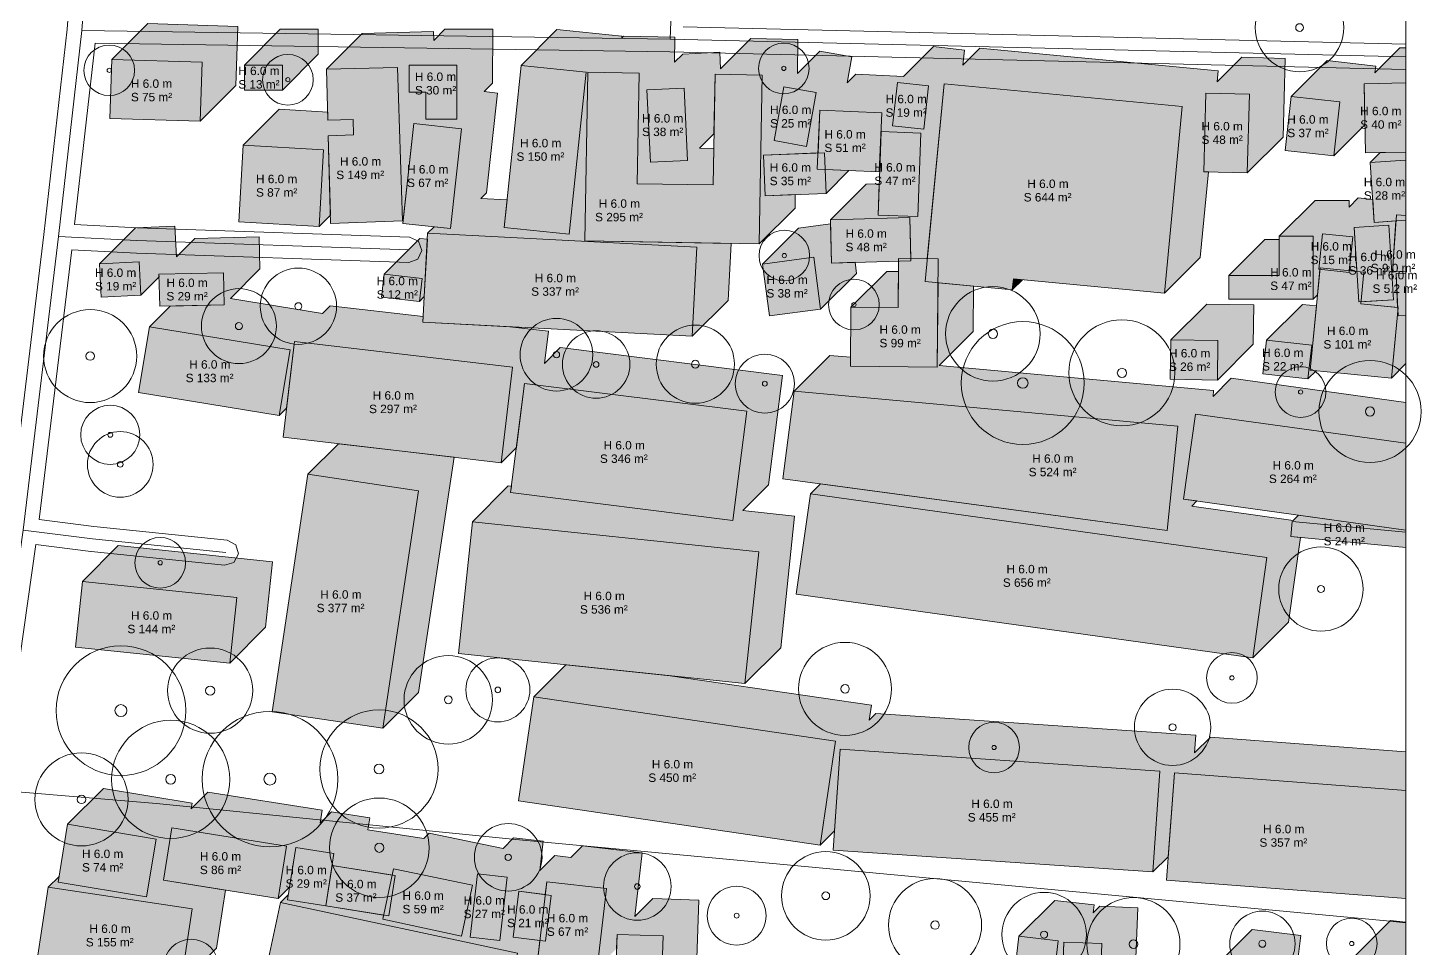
# Model space of a CAD drawing. Header units: metres. Extents: x -4 to 969, y -5 to 964.
# Drawn here: x 803.7 to 968.7, y 537.2 to 646.2 of the extents above; entities that cross this region are included whole.
import ezdxf

# ---------------------------------------------------------------- set-up
doc = ezdxf.new("R2010")
doc.units = ezdxf.units.M
doc.header["$MEASUREMENT"] = 0
for name, color, linetype, lineweight, true_color in [('TPX_BUILDING_AREAS_TEXT', 7, 'CONTINUOUS', 0, 0x000000), ('TPX_BUILDING_HEIGHTS_TEXT', 7, 'CONTINUOUS', 0, 0x000000), ('TPX_BUILDINGS', 7, 'CONTINUOUS', 0, 0x000000), ('TPX_BUILDINGS_HATCH', 7, 'CONTINUOUS', 0, 0xf0f0f0), ('TPX_BUILDINGS_SHADOWS_HATCH', 7, 'CONTINUOUS', 0, 0x000000), ('TPX_BUILDINGS_SHADOWS_OUTLINES', 7, 'CONTINUOUS', 0, 0x000000), ('TPX_FRAME_PROJECT', 7, 'CONTINUOUS', 0, 0x000000), ('TPX_ROADS_AXES', 7, 'CONTINUOUS', 0, 0x323232), ('TPX_ROADS_CONTOURS', 7, 'CONTINUOUS', 0, 0x646464), ('TPX_VEGETATION_TREES_INDIVIDUAL', 7, 'CONTINUOUS', 0, 0x136734), ('TPX_WATERWAYS', 7, 'CONTINUOUS', 0, 0x7aafdf)]:
    doc.layers.add(name, color=color, linetype=linetype, lineweight=lineweight, true_color=true_color)
doc.styles.add('TPX_TEXTE', font='arial.ttf')

# ---------------------------------------------------------------- blocks, each defined once
blk = doc.blocks.new('TREETR007_CR080')
at = {"layer": 'TPX_VEGETATION_TREES_INDIVIDUAL'}
for radius in [8.03, 0.708]:
    blk.add_circle((0, 0, 0.04), radius, dxfattribs=at)
blk = doc.blocks.new('TREETR003_CR040')
at = {"layer": 'TPX_VEGETATION_TREES_INDIVIDUAL'}
for radius in [4, 0.333]:
    blk.add_circle((0, 0, 0.04), radius, dxfattribs=at)
blk = doc.blocks.new('TREETR005_CR061')
at = {"layer": 'TPX_VEGETATION_TREES_INDIVIDUAL'}
for radius in [6.05, 0.542]:
    blk.add_circle((0, 0, 0.04), radius, dxfattribs=at)
blk = doc.blocks.new('TREETR004_CR044')
at = {"layer": 'TPX_VEGETATION_TREES_INDIVIDUAL'}
for radius in [4.44, 0.417]:
    blk.add_circle((0, 0, 0.04), radius, dxfattribs=at)
blk = doc.blocks.new('TREETR003_CR030')
at = {"layer": 'TPX_VEGETATION_TREES_INDIVIDUAL'}
for radius in [3, 0.25]:
    blk.add_circle((0, 0, 0.04), radius, dxfattribs=at)
blk = doc.blocks.new('TREETR003_CR038')
at = {"layer": 'TPX_VEGETATION_TREES_INDIVIDUAL'}
for radius in [3.79, 0.333]:
    blk.add_circle((0, 0, 0.04), radius, dxfattribs=at)
blk = doc.blocks.new('TREETR003_CR039')
at = {"layer": 'TPX_VEGETATION_TREES_INDIVIDUAL'}
for radius in [3.89, 0.333]:
    blk.add_circle((0, 0, 0.04), radius, dxfattribs=at)
blk = doc.blocks.new('TREETR005_CR052')
at = {"layer": 'TPX_VEGETATION_TREES_INDIVIDUAL'}
for radius in [5.24, 0.458]:
    blk.add_circle((0, 0, 0.04), radius, dxfattribs=at)
blk = doc.blocks.new('TREETR004_CR043')
at = {"layer": 'TPX_VEGETATION_TREES_INDIVIDUAL'}
for radius in [4.3, 0.375]:
    blk.add_circle((0, 0, 0.04), radius, dxfattribs=at)
blk = doc.blocks.new('TREETR006_CR073')
at = {"layer": 'TPX_VEGETATION_TREES_INDIVIDUAL'}
for radius in [7.28, 0.625]:
    blk.add_circle((0, 0, 0.04), radius, dxfattribs=at)
blk = doc.blocks.new('TREETR007_CR077')
at = {"layer": 'TPX_VEGETATION_TREES_INDIVIDUAL'}
for radius in [7.68, 0.708]:
    blk.add_circle((0, 0, 0.04), radius, dxfattribs=at)
blk = doc.blocks.new('TREETR005_CR046')
at = {"layer": 'TPX_VEGETATION_TREES_INDIVIDUAL'}
for radius in [4.63, 0.458]:
    blk.add_circle((0, 0, 0.04), radius, dxfattribs=at)
blk = doc.blocks.new('TREETR005_CR051')
at = {"layer": 'TPX_VEGETATION_TREES_INDIVIDUAL'}
for radius in [5.05, 0.542]:
    blk.add_circle((0, 0, 0.04), radius, dxfattribs=at)
blk = doc.blocks.new('TREETR003_CR032')
at = {"layer": 'TPX_VEGETATION_TREES_INDIVIDUAL'}
for radius in [3.23, 0.292]:
    blk.add_circle((0, 0, 0.04), radius, dxfattribs=at)
blk = doc.blocks.new('TREETR004_CR039')
at = {"layer": 'TPX_VEGETATION_TREES_INDIVIDUAL'}
for radius in [3.87, 0.417]:
    blk.add_circle((0, 0, 0.04), radius, dxfattribs=at)
blk = doc.blocks.new('TREETR003_CR035')
at = {"layer": 'TPX_VEGETATION_TREES_INDIVIDUAL'}
for radius in [3.5, 0.292]:
    blk.add_circle((0, 0, 0.04), radius, dxfattribs=at)
blk = doc.blocks.new('TREETR005_CR063')
at = {"layer": 'TPX_VEGETATION_TREES_INDIVIDUAL'}
for radius in [6.28, 0.542]:
    blk.add_circle((0, 0, 0.04), radius, dxfattribs=at)
blk = doc.blocks.new('TREETR004_CR040')
at = {"layer": 'TPX_VEGETATION_TREES_INDIVIDUAL'}
for radius in [4, 0.375]:
    blk.add_circle((0, 0, 0.04), radius, dxfattribs=at)
blk = doc.blocks.new('TREETR006_CR070')
at = {"layer": 'TPX_VEGETATION_TREES_INDIVIDUAL'}
for radius in [7, 0.583]:
    blk.add_circle((0, 0, 0.04), radius, dxfattribs=at)
blk = doc.blocks.new('TREETR005_CR059')
at = {"layer": 'TPX_VEGETATION_TREES_INDIVIDUAL'}
for radius in [5.89, 0.542]:
    blk.add_circle((0, 0, 0.04), radius, dxfattribs=at)
blk = doc.blocks.new('TREETR005_CR056')
at = {"layer": 'TPX_VEGETATION_TREES_INDIVIDUAL'}
for radius in [5.6, 0.542]:
    blk.add_circle((0, 0, 0.04), radius, dxfattribs=at)
blk = doc.blocks.new('TREETR005_CR055')
at = {"layer": 'TPX_VEGETATION_TREES_INDIVIDUAL'}
for radius in [5.51, 0.5]:
    blk.add_circle((0, 0, 0.04), radius, dxfattribs=at)
blk = doc.blocks.new('TREETR004_CR050')
at = {"layer": 'TPX_VEGETATION_TREES_INDIVIDUAL'}
for radius in [5, 0.417]:
    blk.add_circle((0, 0, 0.04), radius, dxfattribs=at)
blk = doc.blocks.new('TREETR004_CR045')
at = {"layer": 'TPX_VEGETATION_TREES_INDIVIDUAL'}
for radius in [4.52, 0.417]:
    blk.add_circle((0, 0, 0.04), radius, dxfattribs=at)

msp = doc.modelspace()

# ---------------------------------------------------------------- hatches: boundary and pattern name
at = {"layer": 'TPX_BUILDINGS_HATCH'}
for points in [[(813.64, 642.49), (813.41, 635.5), (824.1, 635.16), (824.33, 642.15), (813.64, 642.49)], [(829.35, 641.82), (829.35, 638.87), (833.85, 638.87), (833.84, 641.82), (829.35, 641.82)], [(847.48, 641.55), (839.06, 641.33), (839.23, 635.28), (842.21, 635.36), (842.26, 633.54), (839.28, 633.45), (839.55, 623.07), (848.06, 623.38), (847.48, 641.55)], [(848.84, 641.82), (848.84, 638.6), (850.84, 638.61), (850.84, 635.43), (854.5, 635.43), (854.5, 641.82), (848.84, 641.82)], [(862.11, 641.79), (860.12, 622.57), (867.82, 621.77), (869.81, 640.99), (862.11, 641.79)], [(870.01, 640.98), (869.67, 620.99), (890.32, 620.64), (890.65, 640.63), (885.08, 640.73), (884.87, 627.62), (875.87, 627.77), (876.1, 640.88), (870.01, 640.98)], [(881.41, 639.1), (877, 638.89), (877.42, 630.32), (881.82, 630.53), (881.41, 639.1)], [(893.24, 639.25), (892.09, 632.87), (895.9, 632.19), (897.06, 638.56), (893.24, 639.25)], [(906.7, 639.77), (906.12, 634.64), (909.8, 634.22), (910.38, 639.36), (906.7, 639.77)], [(912.21, 639.6), (909.95, 616.18), (920.29, 615.19), (920.42, 616.49), (938.3, 614.78), (940.42, 636.91), (912.21, 639.6)], [(966.9, 639.7), (961.95, 639.61), (962.1, 631.41), (966.9, 631.5), (966.9, 639.7)], [(943.22, 638.51), (942.97, 629.18), (948.12, 629.04), (948.38, 638.37), (943.22, 638.51)], [(953.32, 638.11), (952.59, 631.7), (958.36, 631.05), (959.08, 637.46), (953.32, 638.11)], [(897.51, 636.48), (897.19, 629.49), (904.52, 629.16), (904.84, 636.15), (897.51, 636.48)], [(849.42, 634.89), (848.12, 623.07), (853.76, 622.45), (855.06, 634.26), (849.42, 634.89)], [(904.77, 633.95), (904.4, 624.04), (909.09, 623.87), (909.45, 633.77), (904.77, 633.95)], [(829.21, 632.35), (828.69, 623.25), (838.19, 622.7), (838.71, 631.8), (829.21, 632.35)], [(898.04, 631.44), (890.83, 631.16), (891.03, 626.32), (898.24, 626.62), (898.04, 631.44)], [(966.9, 630.56), (962.68, 630.28), (963.15, 623.18), (966.9, 623.43), (966.9, 630.56)], [(908.14, 623.75), (898.75, 623.48), (898.89, 618.37), (908.28, 618.63), (908.14, 623.75)], [(965.78, 624.07), (965.33, 617.42), (966.9, 617.32), (966.9, 623.99), (965.78, 624.07)], [(964.87, 622.84), (960.78, 622.57), (961.34, 613.75), (965.44, 614.01), (964.87, 622.84)], [(851.04, 621.89), (850.48, 611.35), (882.38, 609.7), (882.94, 620.24), (851.04, 621.89)], [(951.89, 616.9), (945.95, 616.89), (945.95, 614.08), (955.94, 614.09), (955.94, 621.54), (951.9, 621.54), (951.89, 616.9)], [(957.01, 621.83), (956.58, 617.63), (960.17, 617.25), (960.61, 621.46), (957.01, 621.83)], [(896.77, 619.05), (890.71, 618.25), (891.52, 612.11), (897.59, 612.9), (896.77, 619.05)], [(901.18, 613.13), (901.11, 606.13), (911.39, 606.02), (911.52, 618.86), (906.82, 618.92), (906.76, 613.08), (901.18, 613.13)], [(816.88, 618.51), (812.19, 618.28), (812.38, 614.32), (817.06, 614.55), (816.88, 618.51)], [(826.86, 617.22), (819.22, 617.03), (819.31, 613.24), (826.94, 613.43), (826.86, 617.22)], [(956.75, 617.8), (955.58, 605.66), (965.18, 604.74), (965.99, 613.1), (961.56, 613.53), (961.92, 617.3), (956.75, 617.8)], [(966.9, 617.17), (965.75, 617.13), (965.97, 612.13), (966.9, 612.17), (966.9, 617.17)], [(845.89, 617.05), (845.59, 614.33), (850.08, 613.82), (850.39, 616.54), (845.89, 617.05)], [(818.11, 610.81), (816.81, 603.03), (833.46, 600.29), (834.76, 608.07), (818.11, 610.81)], [(835.28, 609.07), (833.93, 597.73), (859.75, 594.7), (861.1, 606.04), (835.28, 609.07)], [(939.07, 609.25), (939, 604.59), (944.58, 604.5), (944.65, 609.17), (939.07, 609.25)], [(950.4, 609.23), (949.96, 605.23), (955.3, 604.63), (955.75, 608.64), (950.4, 609.23)], [(862.52, 604.09), (860.87, 591.16), (887.19, 587.85), (888.84, 600.8), (862.52, 604.09)], [(894.44, 603.18), (893.11, 592.8), (938.65, 586.66), (939.89, 599.04), (894.44, 603.18)], [(941.97, 600.47), (940.56, 590.39), (966.9, 586.73), (966.9, 597.01), (941.97, 600.47)], [(836.87, 593.33), (832.63, 565.19), (845.73, 563.24), (849.98, 591.39), (836.87, 593.33)], [(896.39, 591.02), (894.7, 579.12), (948.76, 571.57), (950.44, 583.48), (896.39, 591.02)], [(856.34, 587.71), (854.7, 572.09), (888.62, 568.53), (890.27, 584.15), (856.34, 587.71)], [(953.45, 587.75), (953.28, 585.96), (966.9, 584.67), (966.9, 586.47), (953.45, 587.75)], [(810.15, 580.65), (809.33, 572.86), (827.62, 570.95), (828.44, 578.74), (810.15, 580.65)], [(863.63, 566.97), (861.79, 554.65), (897.53, 549.4), (899.36, 561.71), (863.63, 566.97)], [(899.89, 560.75), (899.06, 548.8), (936.95, 546.22), (937.77, 558.17), (899.89, 560.75)], [(939.51, 557.96), (938.54, 545.23), (966.9, 543.08), (966.9, 555.88), (939.51, 557.96)], [(808.41, 551.86), (807.27, 545.01), (817.76, 543.26), (818.9, 550.11), (808.41, 551.86)], [(820.76, 551.43), (819.77, 545.23), (833.34, 543.08), (834.32, 549.28), (820.76, 551.43)], [(835.43, 549.1), (834.45, 542.91), (838.97, 542.18), (839.95, 548.39), (835.43, 549.1)], [(839.74, 546.97), (838.97, 542.18), (846.44, 541), (847.2, 545.79), (839.74, 546.97)], [(847, 546.57), (845.72, 540.62), (855.07, 538.61), (856.37, 544.64), (847, 546.57)], [(856.96, 546), (856.1, 538.48), (859.6, 538.08), (860.48, 545.6), (856.96, 546)], [(865.16, 545.06), (864.07, 535.64), (871.13, 534.83), (872.22, 544.24), (865.16, 545.06)], [(806.12, 544.43), (804.77, 535.56), (821.81, 532.95), (823.16, 541.83), (806.12, 544.43)], [(861.86, 543.92), (861.19, 538.5), (865, 538.02), (865.68, 543.44), (861.86, 543.92)], [(833.62, 542.59), (828.06, 516.61), (832.47, 515.67), (829.93, 503.76), (853.81, 498.65), (861.7, 536.58), (833.62, 542.59)], [(873.49, 538.82), (873.17, 529.66), (878.61, 529.47), (878.93, 538.63), (873.49, 538.82)], [(921.08, 538.6), (920.2, 531.08), (924.85, 530.54), (925.72, 538.06), (921.08, 538.6)], [(926.39, 537.91), (926.1, 530), (930.61, 529.82), (930.9, 537.73), (926.39, 537.91)]]:
    msp.add_hatch(color=256, dxfattribs=at).paths.add_polyline_path(points)
at = {"layer": 'TPX_BUILDINGS_SHADOWS_HATCH'}
for points in [[(817.89, 646.74), (813.64, 642.49), (824.33, 642.15), (824.1, 635.16), (828.34, 639.4), (828.58, 646.39), (817.89, 646.74)], [(833.59, 646.06), (829.35, 641.82), (833.84, 641.82), (833.85, 638.87), (838.09, 643.11), (838.08, 646.06), (833.59, 646.06)], [(957.56, 642.35), (953.32, 638.11), (959.08, 637.46), (958.36, 631.05), (962.04, 634.73), (961.95, 639.61), (966.9, 639.7), (966.9, 643.86), (966.19, 643.85), (963.23, 640.89), (963.33, 641.71), (957.56, 642.35)], [(833.45, 636.6), (829.21, 632.35), (838.71, 631.8), (838.19, 622.7), (839.53, 624.04), (839.28, 633.45), (842.26, 633.54), (842.21, 635.36), (839.23, 635.28), (839.21, 636.26), (833.45, 636.6)], [(963.86, 631.45), (962.68, 630.28), (966.9, 630.56), (966.9, 631.5), (963.86, 631.45)], [(900.94, 629.32), (898.12, 629.45), (898.24, 626.62), (900.94, 629.32)], [(956.14, 625.79), (951.9, 621.54), (955.94, 621.54), (955.94, 614.09), (956.44, 614.59), (956.73, 617.61), (956.58, 617.63), (957.01, 621.83), (960.61, 621.46), (960.19, 617.47), (961.11, 617.38), (960.78, 622.57), (964.87, 622.84), (965.44, 614.01), (961.58, 613.77), (961.56, 613.53), (965.92, 613.11), (965.75, 617.13), (966.9, 617.17), (966.9, 617.32), (965.33, 617.42), (965.73, 623.35), (963.15, 623.18), (962.97, 625.9), (961.26, 626.08), (960.18, 625), (960.18, 625.79), (956.14, 625.79)], [(816.43, 622.53), (812.19, 618.28), (816.88, 618.51), (817.06, 614.55), (819.23, 616.72), (819.22, 617.03), (826.86, 617.22), (826.94, 613.43), (820.57, 613.27), (818.11, 610.81), (834.76, 608.07), (833.46, 600.29), (834.34, 601.16), (835.28, 609.07), (861.1, 606.04), (859.75, 594.7), (861.55, 596.49), (862.52, 604.09), (888.84, 600.8), (887.19, 587.85), (860.87, 591.16), (860.96, 591.91), (860.58, 591.95), (856.34, 587.71), (890.27, 584.15), (888.62, 568.53), (892.87, 572.77), (894.51, 588.39), (888.37, 589.03), (891.43, 592.1), (893.08, 605.04), (866.76, 608.34), (864.89, 606.47), (865.34, 610.28), (860.77, 610.82), (850.48, 611.35), (850.52, 612.02), (839.52, 613.31), (838.59, 612.38), (827.69, 614.18), (831.19, 617.67), (831.1, 621.46), (823.47, 621.27), (821.29, 619.1), (821.12, 622.75), (816.43, 622.53)], [(894.95, 622.49), (890.71, 618.25), (896.77, 619.05), (897.59, 612.9), (901.83, 617.14), (901.66, 618.45), (898.89, 618.37), (898.76, 623), (894.95, 622.49)], [(850.13, 621.29), (845.89, 617.05), (850.39, 616.54), (850.08, 613.82), (850.64, 614.39), (851.01, 621.2), (850.13, 621.29)], [(950.19, 621.14), (945.95, 616.89), (951.89, 616.9), (951.9, 621.14), (950.19, 621.14)], [(905.42, 617.37), (901.18, 613.13), (906.76, 613.08), (906.81, 617.36), (905.42, 617.37)], [(898.68, 607.42), (894.44, 603.18), (939.89, 599.04), (938.65, 586.66), (897.57, 592.2), (896.39, 591.02), (950.44, 583.48), (948.76, 571.57), (953, 575.82), (954.42, 585.85), (953.28, 585.96), (953.45, 587.75), (966.9, 586.47), (966.9, 586.73), (954.19, 588.5), (953.57, 587.87), (941.54, 589.55), (942.16, 590.17), (940.56, 590.39), (941.97, 600.47), (966.9, 597.01), (966.9, 601.84), (946.22, 604.71), (944.06, 602.55), (944.13, 603.28), (911.61, 606.24), (915.64, 610.27), (915.69, 615.63), (911.49, 616.04), (911.39, 606.02), (901.11, 606.13), (901.12, 607.2), (898.68, 607.42)], [(920.42, 616.49), (920.29, 615.19), (921.49, 616.39), (920.42, 616.49)], [(943.31, 613.5), (939.07, 609.25), (944.65, 609.17), (944.58, 604.5), (948.82, 608.75), (948.9, 613.41), (943.31, 613.5)], [(954.65, 613.47), (950.4, 609.23), (955.75, 608.64), (955.3, 604.63), (956.26, 605.6), (955.58, 605.66), (956.32, 613.29), (954.65, 613.47)], [(965.62, 609.35), (965.18, 604.74), (966.9, 606.47), (966.9, 612.17), (965.97, 612.13), (965.94, 612.67), (965.62, 609.35)], [(840.5, 596.96), (836.87, 593.33), (849.98, 591.39), (845.73, 563.24), (849.98, 567.49), (854.18, 595.35), (840.5, 596.96)], [(814.39, 584.89), (810.15, 580.65), (828.44, 578.74), (827.62, 570.95), (831.86, 575.2), (832.69, 582.98), (814.39, 584.89)], [(867.42, 570.76), (863.63, 566.97), (899.36, 561.71), (897.53, 549.4), (899.22, 551.1), (899.89, 560.75), (937.77, 558.17), (936.95, 546.22), (938.75, 548.02), (939.51, 557.96), (966.9, 555.88), (966.9, 560.44), (943.75, 562.2), (941.87, 560.31), (942.01, 562.42), (904.14, 565), (903.35, 564.21), (903.61, 565.96), (879.78, 569.46), (867.42, 570.76)], [(925.32, 542.84), (921.08, 538.6), (925.72, 538.06), (924.85, 530.54), (926.17, 531.86), (926.39, 537.91), (930.9, 537.73), (930.61, 529.82), (934.85, 534.07), (935.15, 541.97), (930.64, 542.15), (929.86, 541.37), (929.97, 542.3), (925.32, 542.84)], [(965.09, 540.48), (960.85, 536.23), (966.9, 535.55), (966.9, 540.27), (965.09, 540.48)], [(948.71, 539.41), (944.47, 535.17), (950.22, 534.45), (949.35, 527.5), (953.6, 531.74), (954.46, 538.69), (948.71, 539.41)]]:
    msp.add_hatch(color=256, dxfattribs=at).paths.add_polyline_path(points)
h = msp.add_hatch(color=256, dxfattribs=at)
h.paths.add_polyline_path([(843.31, 645.57), (839.06, 641.33), (847.48, 641.55), (848.06, 623.38), (848.16, 623.48), (849.42, 634.89), (855.06, 634.26), (853.76, 622.45), (851.82, 622.66), (851.04, 621.89), (882.94, 620.24), (882.38, 609.7), (886.62, 613.94), (886.98, 620.7), (869.67, 620.99), (870.01, 640.98), (876.1, 640.88), (875.87, 627.77), (884.87, 627.62), (884.94, 631.94), (883.25, 631.96), (884.96, 633.67), (885.08, 640.73), (890.65, 640.63), (890.32, 620.64), (894.56, 624.88), (894.59, 626.47), (891.03, 626.32), (890.83, 631.16), (897.28, 631.41), (897.51, 636.48), (904.84, 636.15), (904.52, 629.16), (904.59, 629.24), (904.77, 633.95), (909.45, 633.77), (909.09, 623.87), (904.4, 624.04), (904.54, 627.77), (902.99, 627.72), (898.75, 623.48), (908.14, 623.75), (908.27, 618.9), (910.21, 618.88), (912.21, 639.6), (940.42, 636.91), (938.3, 614.78), (942.54, 619.02), (943.51, 629.17), (942.97, 629.18), (943.22, 638.51), (948.38, 638.37), (948.12, 629.04), (952.37, 633.28), (952.62, 642.62), (947.47, 642.76), (944.54, 639.83), (944.67, 641.16), (916.45, 643.84), (914.42, 641.81), (914.62, 643.6), (910.94, 644.01), (907.4, 640.47), (901.75, 640.73), (900.74, 639.71), (901.3, 642.8), (897.49, 643.49), (894.83, 640.83), (894.9, 644.87), (889.32, 644.97), (885.74, 641.39), (885.65, 643.34), (881.25, 643.13), (880.29, 642.18), (880.34, 645.12), (874.25, 645.23), (874.03, 645), (874.06, 645.24), (866.36, 646.03), (862.11, 641.79), (869.81, 640.99), (867.82, 621.77), (860.12, 622.57), (860.46, 625.86), (857.33, 626.02), (858, 626.69), (859.3, 638.5), (857.74, 638.68), (858.74, 639.67), (858.75, 646.07), (853.08, 646.06), (851.76, 644.74), (851.73, 645.79), (843.31, 645.57)])
h.paths.add_polyline_path([(848.84, 638.6), (848.84, 641.82), (854.5, 641.82), (854.5, 635.43), (850.84, 635.43), (850.84, 638.61), (848.84, 638.6)], flags=16)
h.paths.add_polyline_path([(877, 638.89), (881.41, 639.1), (881.82, 630.53), (877.42, 630.32), (877, 638.89)], flags=16)
h.paths.add_polyline_path([(892.09, 632.87), (893.24, 639.25), (897.06, 638.56), (895.9, 632.19), (892.09, 632.87)], flags=16)
h.paths.add_polyline_path([(906.12, 634.64), (906.7, 639.77), (910.38, 639.36), (909.8, 634.22), (906.12, 634.64)], flags=16)
h = msp.add_hatch(color=256, dxfattribs=at)
h.paths.add_polyline_path([(807.39, 545.69), (806.12, 544.43), (823.16, 541.83), (821.81, 532.95), (826.05, 537.2), (827.1, 544.07), (819.77, 545.23), (820.76, 551.43), (834.32, 549.28), (833.34, 543.08), (834.69, 544.43), (835.43, 549.1), (839.95, 548.39), (838.97, 542.19), (839.74, 546.97), (846.84, 545.84), (847, 546.57), (856.37, 544.64), (855.07, 538.61), (845.72, 540.62), (845.82, 541.09), (838.97, 542.18), (834.45, 542.91), (834.54, 543.51), (833.62, 542.59), (861.7, 536.58), (857.79, 517.81), (884.48, 512.25), (880.91, 495.13), (878.71, 495.58), (875.76, 481.37), (874.25, 481.68), (873.81, 481.25), (883.12, 478.32), (880.82, 471.01), (885.06, 475.25), (887.36, 482.57), (886, 482.99), (888.97, 485.97), (891.15, 496.1), (893.7, 498.65), (894.31, 503.93), (887.39, 504.73), (885.98, 503.32), (888.72, 516.5), (878.85, 518.55), (879.96, 519.67), (880.78, 526.66), (874.03, 527.44), (874.28, 529.62), (873.17, 529.66), (873.26, 532.19), (865.45, 533.1), (864.04, 531.69), (864.84, 535.55), (864.07, 535.64), (864.35, 538.1), (861.19, 538.5), (861.86, 543.92), (864.98, 543.53), (865.16, 545.06), (872.22, 544.24), (871.13, 534.83), (873.43, 537.13), (873.49, 538.82), (878.93, 538.63), (878.61, 529.47), (882.85, 533.71), (883.17, 542.88), (877.73, 543.06), (875.59, 540.92), (876.47, 548.49), (869.4, 549.31), (868.01, 547.92), (866.11, 548.16), (864.32, 546.37), (864.72, 549.85), (861.21, 550.25), (859.98, 549.01), (851.24, 550.81), (850.59, 550.16), (843.98, 551.21), (843.97, 551.2), (844.19, 552.63), (839.67, 553.35), (838.32, 552), (838.56, 553.52), (825, 555.67), (823.03, 553.71), (823.14, 554.35), (812.66, 556.1), (808.41, 551.86), (818.9, 550.11), (817.76, 543.26), (807.27, 545.01), (807.39, 545.69)])
h.paths.add_polyline_path([(856.1, 538.48), (856.96, 546), (860.48, 545.6), (859.6, 538.08), (856.1, 538.48)], flags=16)
h.paths.add_polyline_path([(860.47, 522.47), (861.21, 528.85), (870.32, 527.79), (869.79, 523.19), (876.53, 522.42), (875.72, 515.43), (868.98, 516.2), (869.48, 520.5), (862.04, 522.05), (862.09, 522.28), (860.47, 522.47)], flags=16)
h.paths.add_polyline_path([(876.85, 483.4), (879.34, 495.02), (887.23, 493.34), (884.73, 481.72), (876.85, 483.4)], flags=16)
h.paths.add_polyline_path([(882.54, 495.21), (883.14, 500.48), (890.07, 499.69), (889.46, 494.41), (882.54, 495.21)], flags=16)

# ---------------------------------------------------------------- linework, layer by layer
at = {"layer": 'TPX_BUILDINGS', "elevation": 0.04}
for points in [[(813.64, 642.49), (813.41, 635.5), (824.1, 635.16), (824.33, 642.15)], [(829.35, 641.82), (829.35, 638.87), (833.85, 638.87), (833.84, 641.82)], [(847.48, 641.55), (839.06, 641.33), (839.23, 635.28), (842.21, 635.36), (842.26, 633.54), (839.28, 633.45), (839.55, 623.07), (848.06, 623.38)], [(848.84, 641.82), (848.84, 638.6), (850.84, 638.61), (850.84, 635.43), (854.5, 635.43), (854.5, 641.82)], [(862.11, 641.79), (860.12, 622.57), (867.82, 621.77), (869.81, 640.99)], [(870.01, 640.98), (869.67, 620.99), (890.32, 620.64), (890.65, 640.63), (885.08, 640.73), (884.87, 627.62), (875.87, 627.77), (876.1, 640.88)], [(881.41, 639.1), (877, 638.89), (877.42, 630.32), (881.82, 630.53)], [(893.24, 639.25), (892.09, 632.87), (895.9, 632.19), (897.06, 638.56)], [(906.7, 639.77), (906.12, 634.64), (909.8, 634.22), (910.38, 639.36)], [(912.21, 639.6), (909.95, 616.18), (920.29, 615.19), (920.42, 616.49), (938.3, 614.78), (940.42, 636.91)], [(966.9, 639.7), (961.95, 639.61), (962.1, 631.41), (966.9, 631.5)], [(943.22, 638.51), (942.97, 629.18), (948.12, 629.04), (948.38, 638.37)], [(953.32, 638.11), (952.59, 631.7), (958.36, 631.05), (959.08, 637.46)], [(897.51, 636.48), (897.19, 629.49), (904.52, 629.16), (904.84, 636.15)], [(849.42, 634.89), (848.12, 623.07), (853.76, 622.45), (855.06, 634.26)], [(904.77, 633.95), (904.4, 624.04), (909.09, 623.87), (909.45, 633.77)], [(829.21, 632.35), (828.69, 623.25), (838.19, 622.7), (838.71, 631.8)], [(898.04, 631.44), (890.83, 631.16), (891.03, 626.32), (898.24, 626.62)], [(966.9, 630.56), (962.68, 630.28), (963.15, 623.18), (966.9, 623.43)], [(908.14, 623.75), (898.75, 623.48), (898.89, 618.37), (908.28, 618.63)], [(965.78, 624.07), (965.33, 617.42), (966.9, 617.32), (966.9, 623.99)], [(964.87, 622.84), (960.78, 622.57), (961.34, 613.75), (965.44, 614.01)], [(851.04, 621.89), (850.48, 611.35), (882.38, 609.7), (882.94, 620.24)], [(951.89, 616.9), (945.95, 616.89), (945.95, 614.08), (955.94, 614.09), (955.94, 621.54), (951.9, 621.54)], [(957.01, 621.83), (956.58, 617.63), (960.17, 617.25), (960.61, 621.46)], [(896.77, 619.05), (890.71, 618.25), (891.52, 612.11), (897.59, 612.9)], [(901.18, 613.13), (901.11, 606.13), (911.39, 606.02), (911.52, 618.86), (906.82, 618.92), (906.76, 613.08)], [(816.88, 618.51), (812.19, 618.28), (812.38, 614.32), (817.06, 614.55)], [(826.86, 617.22), (819.22, 617.03), (819.31, 613.24), (826.94, 613.43)], [(956.75, 617.8), (955.58, 605.66), (965.18, 604.74), (965.99, 613.1), (961.56, 613.53), (961.92, 617.3)], [(966.9, 617.17), (965.75, 617.13), (965.97, 612.13), (966.9, 612.17)], [(845.89, 617.05), (845.59, 614.33), (850.08, 613.82), (850.39, 616.54)], [(818.11, 610.81), (816.81, 603.03), (833.46, 600.29), (834.76, 608.07)], [(835.28, 609.07), (833.93, 597.73), (859.75, 594.7), (861.1, 606.04)], [(939.07, 609.25), (939, 604.59), (944.58, 604.5), (944.65, 609.17)], [(950.4, 609.23), (949.96, 605.23), (955.3, 604.63), (955.75, 608.64)], [(862.52, 604.09), (860.87, 591.16), (887.19, 587.85), (888.84, 600.8)], [(894.44, 603.18), (893.11, 592.8), (938.65, 586.66), (939.89, 599.04)], [(941.97, 600.47), (940.56, 590.39), (966.9, 586.73), (966.9, 597.01)], [(836.87, 593.33), (832.63, 565.19), (845.73, 563.24), (849.98, 591.39)], [(896.39, 591.02), (894.7, 579.12), (948.76, 571.57), (950.44, 583.48)], [(856.34, 587.71), (854.7, 572.09), (888.62, 568.53), (890.27, 584.15)], [(953.45, 587.75), (953.28, 585.96), (966.9, 584.67), (966.9, 586.47)], [(810.15, 580.65), (809.33, 572.86), (827.62, 570.95), (828.44, 578.74)], [(863.63, 566.97), (861.79, 554.65), (897.53, 549.4), (899.36, 561.71)], [(899.89, 560.75), (899.06, 548.8), (936.95, 546.22), (937.77, 558.17)], [(939.51, 557.96), (938.54, 545.23), (966.9, 543.08), (966.9, 555.88)], [(808.41, 551.86), (807.27, 545.01), (817.76, 543.26), (818.9, 550.11)], [(820.76, 551.43), (819.77, 545.23), (833.34, 543.08), (834.32, 549.28)], [(835.43, 549.1), (834.45, 542.91), (838.97, 542.18), (839.95, 548.39)], [(839.74, 546.97), (838.97, 542.18), (846.44, 541), (847.2, 545.79)], [(847, 546.57), (845.72, 540.62), (855.07, 538.61), (856.37, 544.64)], [(856.96, 546), (856.1, 538.48), (859.6, 538.08), (860.48, 545.6)], [(865.16, 545.06), (864.07, 535.64), (871.13, 534.83), (872.22, 544.24)], [(806.12, 544.43), (804.77, 535.56), (821.81, 532.95), (823.16, 541.83)], [(861.86, 543.92), (861.19, 538.5), (865, 538.02), (865.68, 543.44)], [(833.62, 542.59), (828.06, 516.61), (832.47, 515.67), (829.93, 503.76), (853.81, 498.65), (861.7, 536.58)], [(873.49, 538.82), (873.17, 529.66), (878.61, 529.47), (878.93, 538.63)], [(921.08, 538.6), (920.2, 531.08), (924.85, 530.54), (925.72, 538.06)], [(926.39, 537.91), (926.1, 530), (930.61, 529.82), (930.9, 537.73)]]:
    msp.add_lwpolyline(points, close=True, dxfattribs=at)
at = {"layer": 'TPX_BUILDINGS_SHADOWS_OUTLINES', "elevation": 0.04}
for points in [[(817.89, 646.74), (813.64, 642.49), (824.33, 642.15), (824.1, 635.16), (828.34, 639.4), (828.58, 646.39)], [(833.59, 646.06), (829.35, 641.82), (833.84, 641.82), (833.85, 638.87), (838.09, 643.11), (838.08, 646.06)], [(843.31, 645.57), (839.06, 641.33), (847.48, 641.55), (848.06, 623.38), (848.16, 623.48), (849.42, 634.89), (855.06, 634.26), (853.76, 622.45), (851.82, 622.66), (851.04, 621.89), (882.94, 620.24), (882.38, 609.7), (886.62, 613.94), (886.98, 620.7), (869.67, 620.99), (870.01, 640.98), (876.1, 640.88), (875.87, 627.77), (884.87, 627.62), (884.94, 631.94), (883.25, 631.96), (884.96, 633.67), (885.08, 640.73), (890.65, 640.63), (890.32, 620.64), (894.56, 624.88), (894.59, 626.47), (891.03, 626.32), (890.83, 631.16), (897.28, 631.41), (897.51, 636.48), (904.84, 636.15), (904.52, 629.16), (904.59, 629.24), (904.77, 633.95), (909.45, 633.77), (909.09, 623.87), (904.4, 624.04), (904.54, 627.77), (902.99, 627.72), (898.75, 623.48), (908.14, 623.75), (908.27, 618.9), (910.21, 618.88), (912.21, 639.6), (940.42, 636.91), (938.3, 614.78), (942.54, 619.02), (943.51, 629.17), (942.97, 629.18), (943.22, 638.51), (948.38, 638.37), (948.12, 629.04), (952.37, 633.28), (952.62, 642.62), (947.47, 642.76), (944.54, 639.83), (944.67, 641.16), (916.45, 643.84), (914.42, 641.81), (914.62, 643.6), (910.94, 644.01), (907.4, 640.47), (901.75, 640.73), (900.74, 639.71), (901.3, 642.8), (897.49, 643.49), (894.83, 640.83), (894.9, 644.87), (889.32, 644.97), (885.74, 641.39), (885.65, 643.34), (881.25, 643.13), (880.29, 642.18), (880.34, 645.12), (874.25, 645.23), (874.03, 645), (874.06, 645.24), (866.36, 646.03), (862.11, 641.79), (869.81, 640.99), (867.82, 621.77), (860.12, 622.57), (860.46, 625.86), (857.33, 626.02), (858, 626.69), (859.3, 638.5), (857.74, 638.68), (858.74, 639.67), (858.75, 646.07), (853.08, 646.06), (851.76, 644.74), (851.73, 645.79)], [(957.56, 642.35), (953.32, 638.11), (959.08, 637.46), (958.36, 631.05), (962.04, 634.73), (961.95, 639.61), (966.9, 639.7), (966.9, 643.86), (966.19, 643.85), (963.23, 640.89), (963.33, 641.71)], [(848.84, 638.6), (848.84, 641.82), (854.5, 641.82), (854.5, 635.43), (850.84, 635.43), (850.84, 638.61)], [(877, 638.89), (881.41, 639.1), (881.82, 630.53), (877.42, 630.32)], [(892.09, 632.87), (893.24, 639.25), (897.06, 638.56), (895.9, 632.19)], [(906.12, 634.64), (906.7, 639.77), (910.38, 639.36), (909.8, 634.22)], [(833.45, 636.6), (829.21, 632.35), (838.71, 631.8), (838.19, 622.7), (839.53, 624.04), (839.28, 633.45), (842.26, 633.54), (842.21, 635.36), (839.23, 635.28), (839.21, 636.26)], [(963.86, 631.45), (962.68, 630.28), (966.9, 630.56), (966.9, 631.5)], [(900.94, 629.32), (898.12, 629.45), (898.24, 626.62)], [(956.14, 625.79), (951.9, 621.54), (955.94, 621.54), (955.94, 614.09), (956.44, 614.59), (956.73, 617.61), (956.58, 617.63), (957.01, 621.83), (960.61, 621.46), (960.19, 617.47), (961.11, 617.38), (960.78, 622.57), (964.87, 622.84), (965.44, 614.01), (961.58, 613.77), (961.56, 613.53), (965.92, 613.11), (965.75, 617.13), (966.9, 617.17), (966.9, 617.32), (965.33, 617.42), (965.73, 623.35), (963.15, 623.18), (962.97, 625.9), (961.26, 626.08), (960.18, 625), (960.18, 625.79)], [(816.43, 622.53), (812.19, 618.28), (816.88, 618.51), (817.06, 614.55), (819.23, 616.72), (819.22, 617.03), (826.86, 617.22), (826.94, 613.43), (820.57, 613.27), (818.11, 610.81), (834.76, 608.07), (833.46, 600.29), (834.34, 601.16), (835.28, 609.07), (861.1, 606.04), (859.75, 594.7), (861.55, 596.49), (862.52, 604.09), (888.84, 600.8), (887.19, 587.85), (860.87, 591.16), (860.96, 591.91), (860.58, 591.95), (856.34, 587.71), (890.27, 584.15), (888.62, 568.53), (892.87, 572.77), (894.51, 588.39), (888.37, 589.03), (891.43, 592.1), (893.08, 605.04), (866.76, 608.34), (864.89, 606.47), (865.34, 610.28), (860.77, 610.82), (850.48, 611.35), (850.52, 612.02), (839.52, 613.31), (838.59, 612.38), (827.69, 614.18), (831.19, 617.67), (831.1, 621.46), (823.47, 621.27), (821.29, 619.1), (821.12, 622.75)], [(894.95, 622.49), (890.71, 618.25), (896.77, 619.05), (897.59, 612.9), (901.83, 617.14), (901.66, 618.45), (898.89, 618.37), (898.76, 623)], [(850.13, 621.29), (845.89, 617.05), (850.39, 616.54), (850.08, 613.82), (850.64, 614.39), (851.01, 621.2)], [(950.19, 621.14), (945.95, 616.89), (951.89, 616.9), (951.9, 621.14)], [(905.42, 617.37), (901.18, 613.13), (906.76, 613.08), (906.81, 617.36)], [(898.68, 607.42), (894.44, 603.18), (939.89, 599.04), (938.65, 586.66), (897.57, 592.2), (896.39, 591.02), (950.44, 583.48), (948.76, 571.57), (953, 575.82), (954.42, 585.85), (953.28, 585.96), (953.45, 587.75), (966.9, 586.47), (966.9, 586.73), (954.19, 588.5), (953.57, 587.87), (941.54, 589.55), (942.16, 590.17), (940.56, 590.39), (941.97, 600.47), (966.9, 597.01), (966.9, 601.84), (946.22, 604.71), (944.06, 602.55), (944.13, 603.28), (911.61, 606.24), (915.64, 610.27), (915.69, 615.63), (911.49, 616.04), (911.39, 606.02), (901.11, 606.13), (901.12, 607.2)], [(920.42, 616.49), (920.29, 615.19), (921.49, 616.39)], [(943.31, 613.5), (939.07, 609.25), (944.65, 609.17), (944.58, 604.5), (948.82, 608.75), (948.9, 613.41)], [(954.65, 613.47), (950.4, 609.23), (955.75, 608.64), (955.3, 604.63), (956.26, 605.6), (955.58, 605.66), (956.32, 613.29)], [(965.62, 609.35), (965.18, 604.74), (966.9, 606.47), (966.9, 612.17), (965.97, 612.13), (965.94, 612.67)], [(840.5, 596.96), (836.87, 593.33), (849.98, 591.39), (845.73, 563.24), (849.98, 567.49), (854.18, 595.35)], [(814.39, 584.89), (810.15, 580.65), (828.44, 578.74), (827.62, 570.95), (831.86, 575.2), (832.69, 582.98)], [(867.42, 570.76), (863.63, 566.97), (899.36, 561.71), (897.53, 549.4), (899.22, 551.1), (899.89, 560.75), (937.77, 558.17), (936.95, 546.22), (938.75, 548.02), (939.51, 557.96), (966.9, 555.88), (966.9, 560.44), (943.75, 562.2), (941.87, 560.31), (942.01, 562.42), (904.14, 565), (903.35, 564.21), (903.61, 565.96), (879.78, 569.46)], [(856.1, 538.48), (856.96, 546), (860.48, 545.6), (859.6, 538.08)], [(925.32, 542.84), (921.08, 538.6), (925.72, 538.06), (924.85, 530.54), (926.17, 531.86), (926.39, 537.91), (930.9, 537.73), (930.61, 529.82), (934.85, 534.07), (935.15, 541.97), (930.64, 542.15), (929.86, 541.37), (929.97, 542.3)], [(965.09, 540.48), (960.85, 536.23), (966.9, 535.55), (966.9, 540.27)], [(948.71, 539.41), (944.47, 535.17), (950.22, 534.45), (949.35, 527.5), (953.6, 531.74), (954.46, 538.69)]]:
    msp.add_lwpolyline(points, close=True, dxfattribs=at)
for points in [[(882.85, 533.71), (883.17, 542.88), (877.73, 543.06), (875.59, 540.92), (876.47, 548.49), (869.4, 549.31), (868.01, 547.92), (866.11, 548.16), (864.32, 546.37), (864.72, 549.85), (861.21, 550.25), (859.98, 549.01), (851.24, 550.81), (850.59, 550.16), (843.98, 551.21), (843.97, 551.2), (844.19, 552.63), (839.67, 553.35), (838.32, 552), (838.56, 553.52), (825, 555.67), (823.03, 553.71), (823.14, 554.35), (812.66, 556.1), (808.41, 551.86), (818.9, 550.11), (817.76, 543.26), (807.27, 545.01), (807.39, 545.69), (806.12, 544.43), (823.16, 541.83), (821.81, 532.95), (826.05, 537.2), (827.1, 544.07), (819.77, 545.23), (820.76, 551.43), (834.32, 549.28), (833.34, 543.08), (834.69, 544.43), (835.43, 549.1), (839.95, 548.39), (838.97, 542.19), (839.74, 546.97), (846.84, 545.84), (847, 546.57), (856.37, 544.64), (855.07, 538.61), (845.72, 540.62), (845.82, 541.09), (838.97, 542.18), (834.45, 542.91), (834.54, 543.51), (833.62, 542.59), (861.7, 536.58)], [(864.07, 535.64), (864.35, 538.1), (861.19, 538.5), (861.86, 543.92), (864.98, 543.53), (865.16, 545.06), (872.22, 544.24), (871.13, 534.83)], [(873.43, 537.13), (873.49, 538.82), (878.93, 538.63), (878.61, 529.47)]]:
    msp.add_lwpolyline(points, dxfattribs=at)
at = {"layer": 'TPX_FRAME_PROJECT', "elevation": 0}
msp.add_lwpolyline([(0, 0), (966.9, 0), (966.9, 960.67), (0, 960.67)], close=True, dxfattribs=at)
at = {"layer": 'TPX_ROADS_AXES', "elevation": 0.03}
for points in [[(879.77, 644.88), (880.54, 665.53), (881.76, 671.96), (883.28, 677.57), (896.65, 720.39)], [(810.09, 645.92), (813.03, 684.09), (813.71, 708.4), (813.93, 716.22)], [(795.99, 533.95), (797.91, 550.11), (799.13, 559.99), (800.56, 568.46), (803.14, 586.72), (807.32, 621.53), (810.09, 645.92)], [(810.09, 645.92), (879.77, 644.88)], [(879.77, 644.88), (966.9, 642.8)], [(807.32, 621.53), (816.62, 621.04), (848.86, 619.92)], [(803.14, 586.72), (811.36, 585.67), (827.16, 584.05)]]:
    msp.add_lwpolyline(points, dxfattribs=at)
at = {"layer": 'TPX_ROADS_CONTOURS', "elevation": 0.03}
for points in [[(786.63, 712.93), (812.13, 714.36), (811.96, 708.45), (811.29, 684.18), (808.34, 646.09), (805.58, 621.73), (801.4, 586.95)], [(802.29, 568.21), (804.66, 585.01), (811.17, 584.18), (811.21, 584.18), (827, 582.55), (828.1, 582.88), (828.65, 583.89), (828.32, 584.99), (827.31, 585.54), (811.53, 587.16), (805.05, 587.99), (808.89, 619.95), (816.57, 619.54), (848.81, 618.42), (849.88, 618.83), (850.36, 619.87), (849.96, 620.95), (848.91, 621.42), (816.68, 622.54), (809.24, 622.93), (811.67, 644.4), (879.74, 643.38), (966.87, 641.3), (966.9, 641.31), (966.9, 644.3), (881.32, 646.34)]]:
    msp.add_lwpolyline(points, dxfattribs=at)
at = {"layer": 'TPX_WATERWAYS', "elevation": 0.01}
msp.add_lwpolyline([(798.69, 556.04), (818.94, 554.33), (861.49, 550.07), (965.03, 540.37), (966.9, 540.18)], dxfattribs=at)

# ---------------------------------------------------------------- block references
at = {"layer": 'TPX_VEGETATION_TREES_INDIVIDUAL'}
for name, p in [('TREETR005_CR052', (954.31, 646.27, 0.04)), ('TREETR003_CR030', (813.33, 641.2, 0.04)), ('TREETR003_CR030', (893.23, 641.43, 0.04)), ('TREETR003_CR030', (834.49, 640.09, 0.04)), ('TREETR003_CR030', (893.29, 619.25, 0.04)), ('TREETR004_CR045', (835.74, 613.25, 0.04)), ('TREETR003_CR030', (901.53, 613.44, 0.04)), ('TREETR005_CR056', (917.99, 609.98, 0.04)), ('TREETR004_CR044', (828.69, 610.89, 0.04)), ('TREETR005_CR055', (811.08, 607.34, 0.04)), ('TREETR004_CR043', (866.3, 607.5, 0.04)), ('TREETR005_CR046', (882.75, 606.38, 0.04)), ('TREETR006_CR073', (921.53, 604.15, 0.04)), ('TREETR005_CR063', (933.27, 605.35, 0.04)), ('TREETR003_CR040', (871, 606.35, 0.04)), ('TREETR003_CR035', (890.98, 604.07, 0.04)), ('TREETR003_CR030', (954.43, 603.08, 0.04)), ('TREETR005_CR061', (962.66, 600.77, 0.04)), ('TREETR003_CR035', (813.46, 598.01, 0.04)), ('TREETR003_CR039', (814.64, 594.51, 0.04)), ('TREETR003_CR030', (819.37, 582.85, 0.04)), ('TREETR004_CR050', (956.84, 579.74, 0.04)), ('TREETR007_CR077', (814.72, 565.33, 0.04)), ('TREETR005_CR051', (825.29, 567.7, 0.04)), ('TREETR005_CR055', (900.48, 567.91, 0.04)), ('TREETR005_CR052', (853.49, 566.61, 0.04)), ('TREETR003_CR038', (859.36, 567.79, 0.04)), ('TREETR003_CR030', (946.3, 569.21, 0.04)), ('TREETR004_CR045', (939.27, 563.35, 0.04)), ('TREETR007_CR080', (832.37, 557.21, 0.04)), ('TREETR006_CR070', (845.29, 558.41, 0.04)), ('TREETR006_CR070', (820.62, 557.18, 0.04)), ('TREETR003_CR030', (918.13, 560.96, 0.04)), ('TREETR005_CR055', (810.05, 554.81, 0.04)), ('TREETR005_CR059', (845.32, 549.08, 0.04)), ('TREETR004_CR040', (860.59, 547.95, 0.04)), ('TREETR003_CR040', (875.88, 544.49, 0.04)), ('TREETR005_CR052', (898.2, 543.39, 0.04)), ('TREETR005_CR055', (911.14, 539.92, 0.04)), ('TREETR003_CR035', (887.64, 541.03, 0.04)), ('TREETR004_CR050', (924.06, 538.79, 0.04)), ('TREETR005_CR055', (934.64, 537.66, 0.04)), ('TREETR004_CR039', (949.91, 537.7, 0.04)), ('TREETR003_CR030', (960.49, 537.73, 0.04)), ('TREETR003_CR032', (823.03, 535.01, 0.04))]:
    msp.add_blockref(name, p, dxfattribs=at)

# ---------------------------------------------------------------- texts
at = {"layer": 'TPX_BUILDING_AREAS_TEXT', "style": 'TPX_TEXTE'}
for s, p in [('S 13 m²', (828.62, 639.04, 0.05)), ('S 30 m²', (849.54, 638.34, 0.05)), ('S 75 m²', (815.9, 637.53, 0.05)), ('S 25 m²', (891.6, 634.42, 0.05)), ('S 19 m²', (905.28, 635.7, 0.05)), ('S 40 m²', (961.49, 634.28, 0.05)), ('S 38 m²', (876.44, 633.41, 0.05)), ('S 37 m²', (952.86, 633.28, 0.05)), ('S 51 m²', (898.04, 631.52, 0.05)), ('S 48 m²', (942.7, 632.48, 0.05)), ('S 150 m²', (861.57, 630.48, 0.05)), ('S 149 m²', (840.23, 628.31, 0.05)), ('S 87 m²', (830.72, 626.23, 0.05)), ('S 67 m²', (848.61, 627.37, 0.05)), ('S 35 m²', (891.56, 627.59, 0.05)), ('S 47 m²', (903.95, 627.61, 0.05)), ('S 644 m²', (921.64, 625.66, 0.05)), ('S 28 m²', (961.92, 625.87, 0.05)), ('S 295 m²', (870.88, 623.31, 0.05)), ('S 48 m²', (900.54, 619.76, 0.05)), ('S 15 m²', (955.62, 618.24, 0.05)), ('S 36 m²', (960.13, 616.99, 0.05)), ('S 9.0 m²', (962.75, 617.28, 0.05)), ('S 19 m²', (811.65, 615.12, 0.05)), ('S 337 m²', (863.31, 614.49, 0.05)), ('S 47 m²', (950.84, 615.17, 0.05)), ('S 5.2 m²', (962.95, 614.83, 0.05)), ('S 29 m²', (820.11, 613.93, 0.05)), ('S 12 m²', (845.01, 614.14, 0.05)), ('S 38 m²', (891.17, 614.28, 0.05)), ('S 99 m²', (904.56, 608.38, 0.05)), ('S 101 m²', (957.14, 608.23, 0.05)), ('S 26 m²', (938.85, 605.58, 0.05)), ('S 22 m²', (949.88, 605.63, 0.05)), ('S 133 m²', (822.39, 604.25, 0.05)), ('S 297 m²', (844.11, 600.58, 0.05)), ('S 346 m²', (871.45, 594.68, 0.05)), ('S 524 m²', (922.23, 593.1, 0.05)), ('S 264 m²', (950.68, 592.3, 0.05)), ('S 24 m²', (957.16, 584.91, 0.05)), ('S 656 m²', (919.17, 580, 0.05)), ('S 377 m²', (837.9, 576.99, 0.05)), ('S 536 m²', (869.08, 576.82, 0.05)), ('S 144 m²', (815.49, 574.5, 0.05)), ('S 450 m²', (877.18, 556.88, 0.05)), ('S 455 m²', (915.02, 552.19, 0.05)), ('S 357 m²', (949.56, 549.2, 0.05)), ('S 74 m²', (810.11, 546.26, 0.05)), ('S 86 m²', (824.07, 545.96, 0.05)), ('S 29 m²', (834.22, 544.34, 0.05)), ('S 37 m²', (840.11, 542.68, 0.05)), ('S 59 m²', (848.07, 541.31, 0.05)), ('S 27 m²', (855.31, 540.74, 0.05)), ('S 21 m²', (860.46, 539.67, 0.05)), ('S 67 m²', (865.17, 538.64, 0.05)), ('S 155 m²', (810.56, 537.39, 0.05))]:
    msp.add_text(s, height=1, dxfattribs=at).set_placement(p)
at = {"layer": 'TPX_BUILDING_HEIGHTS_TEXT', "style": 'TPX_TEXTE'}
for p in [(828.62, 640.64, 0.05), (849.54, 639.94, 0.05), (815.9, 639.13, 0.05), (891.6, 636.02, 0.05), (905.28, 637.3, 0.05), (876.44, 635.01, 0.05), (952.86, 634.88, 0.05), (961.49, 635.88, 0.05), (898.04, 633.12, 0.05), (942.7, 634.08, 0.05), (861.99, 632.08, 0.05), (840.66, 629.91, 0.05), (830.72, 627.83, 0.05), (848.61, 628.97, 0.05), (891.56, 629.19, 0.05), (903.95, 629.21, 0.05), (922.07, 627.26, 0.05), (961.92, 627.47, 0.05), (871.31, 624.91, 0.05), (900.54, 621.36, 0.05), (955.62, 619.84, 0.05), (960.13, 618.59, 0.05), (963.18, 618.88, 0.05), (811.65, 616.72, 0.05), (950.84, 616.77, 0.05), (963.37, 616.43, 0.05), (820.11, 615.53, 0.05), (845.01, 615.74, 0.05), (863.73, 616.09, 0.05), (891.17, 615.88, 0.05), (904.56, 609.98, 0.05), (957.56, 609.83, 0.05), (938.85, 607.18, 0.05), (949.88, 607.23, 0.05), (822.81, 605.85, 0.05), (844.54, 602.18, 0.05), (871.88, 596.28, 0.05), (922.65, 594.7, 0.05), (951.11, 593.9, 0.05), (957.16, 586.51, 0.05), (919.6, 581.6, 0.05), (838.33, 578.59, 0.05), (869.51, 578.42, 0.05), (815.91, 576.1, 0.05), (877.6, 558.48, 0.05), (915.44, 553.79, 0.05), (949.99, 550.8, 0.05), (810.11, 547.86, 0.05), (824.07, 547.56, 0.05), (834.22, 545.94, 0.05), (840.11, 544.28, 0.05), (848.07, 542.91, 0.05), (855.31, 542.34, 0.05), (860.46, 541.27, 0.05), (865.17, 540.24, 0.05), (810.99, 538.99, 0.05)]:
    msp.add_text('H 6.0 m', height=1, dxfattribs=at).set_placement(p)

doc.saveas('drawing.dxf')
